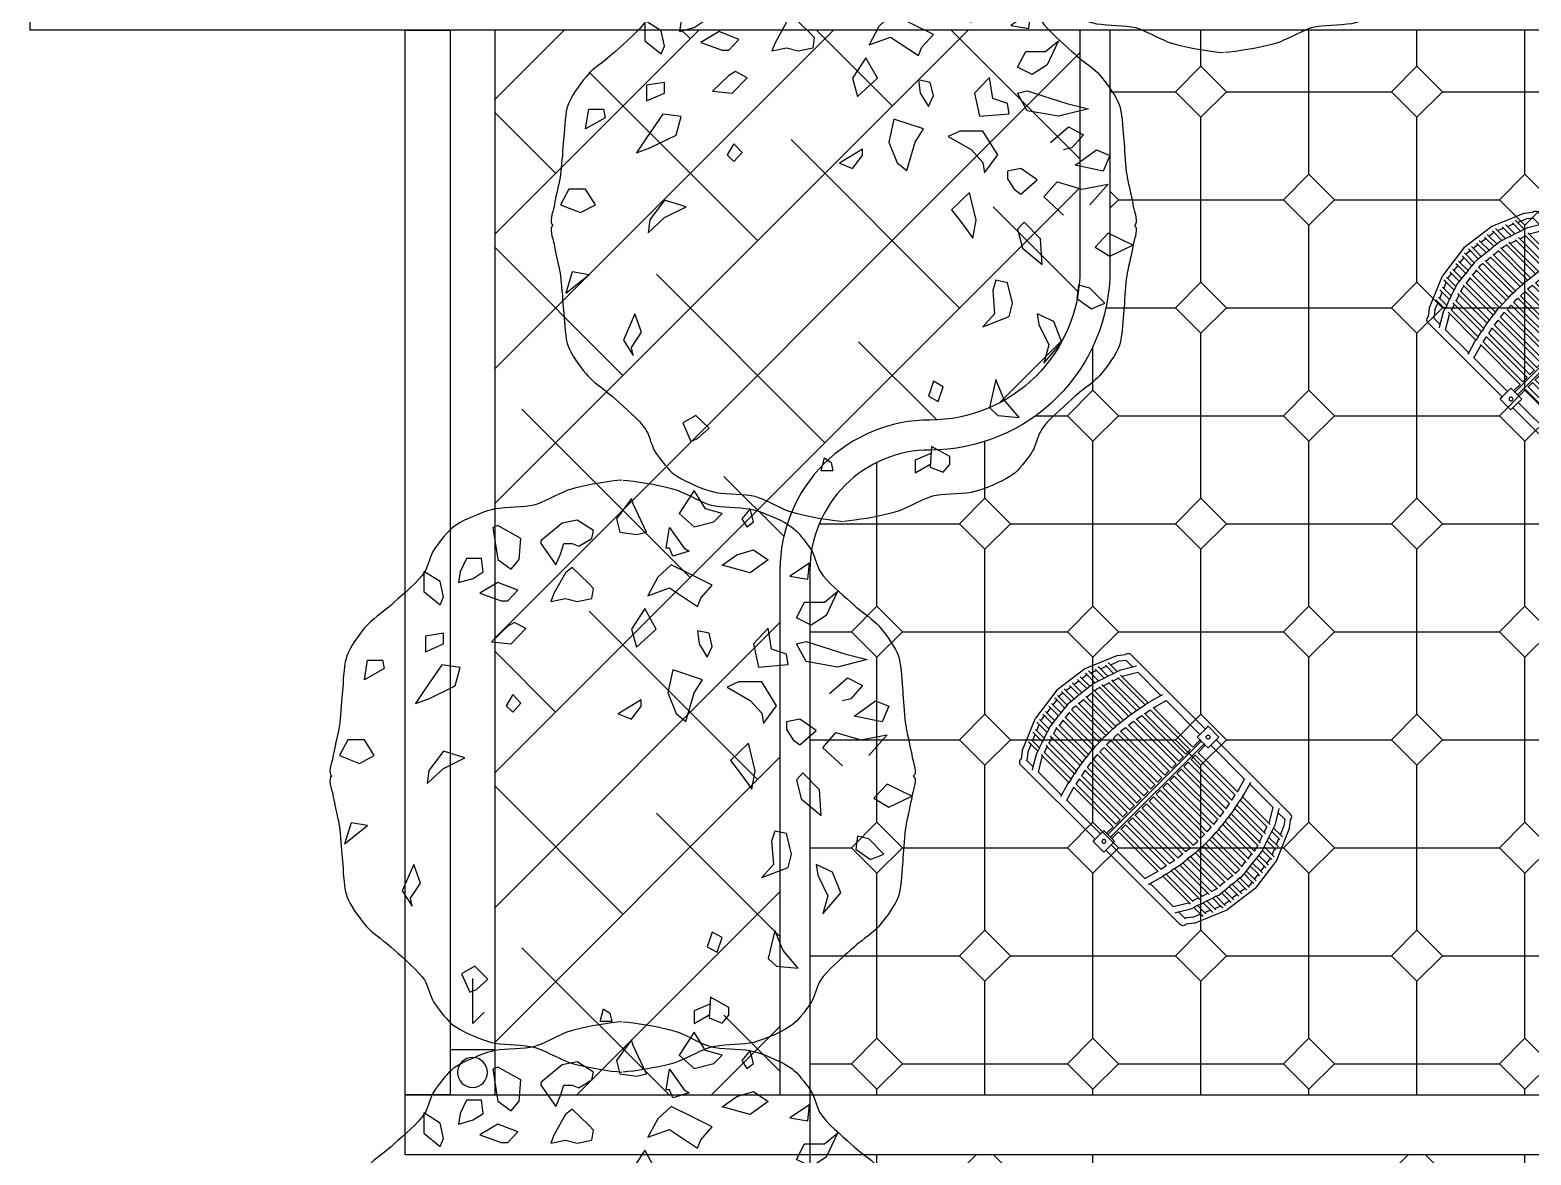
# Model space of a CAD drawing. Header units: millimetres. Extents: x -12551121 to 353735, y 112272 to 285506.
# Drawn here: x 79617 to 84621, y 141176 to 144926 of the extents above; entities that cross this region are included whole.
import ezdxf

# ---------------------------------------------------------------- set-up
doc = ezdxf.new("R2010")
doc.units = ezdxf.units.MM
doc.header["$MEASUREMENT"] = 0
for name, color, linetype in [('+AT9 - Trees', 3, 'Continuous'), ('+AT9-HATCH', 8, 'Continuous'), ('+AT9_Hardscape', 1, 'Continuous'), ('AM-LOW WALL', 2, 'Continuous'), ('AM-SCUPPERDRAIN', 2, 'Continuous'), ('SHEARWALL L9-L28', 4, 'Continuous')]:
    doc.layers.add(name, color=color, linetype=linetype)
pattern_1 = [(0, (84.85, 0), (360, 360), [550.293, -169.707]), (90, (0, 84.85), (-360, 360), [550.293, -169.707]), (45, (275.15, 360), (-360.0008, 360.0008), [120, -389.118]), (315, (275.15, 360), (360.0008, 360.0008), [120, -389.118]), (45, (360, 275.15), (-360.0008, 360.0008), [120, -389.118]), (315, (360, 444.85), (360.0008, 360.0008), [120, -389.118])]

# ---------------------------------------------------------------- blocks, each defined once
blk = doc.blocks.new('FT_1')
at = {"color": 0}
blk.add_lwpolyline([(-75, -75), (-75, 75), (75, 75), (75, -75)], close=True, dxfattribs=at)
blk.add_circle((0, 0), 50, dxfattribs=at)
blk = doc.blocks.new('T18')
at = {"color": 0, "linetype": 'Continuous'}
for points in [[(-74, 2531), (-114, 2527), (-160, 2522), (-210, 2514), (-263, 2506), (-317, 2496), (-369, 2485), (-419, 2475), (-464, 2464), (-503, 2453), (-531, 2443), (-564, 2429), (-599, 2413), (-635, 2396), (-672, 2378), (-709, 2361), (-744, 2345), (-777, 2332), (-805, 2323), (-837, 2317), (-875, 2312), (-916, 2308), (-960, 2305), (-1004, 2303), (-1048, 2300), (-1089, 2296), (-1127, 2291), (-1158, 2284), (-1189, 2275), (-1224, 2263), (-1262, 2249), (-1301, 2232), (-1341, 2215), (-1380, 2197), (-1416, 2178), (-1447, 2159), (-1474, 2141), (-1492, 2126), (-1511, 2108), (-1531, 2086), (-1552, 2062), (-1572, 2038), (-1592, 2013), (-1609, 1989), (-1625, 1967), (-1638, 1947), (-1646, 1931), (-1654, 1912), (-1662, 1890), (-1671, 1867), (-1679, 1844), (-1687, 1821), (-1695, 1800), (-1704, 1781), (-1713, 1765), (-1735, 1737), (-1762, 1706), (-1793, 1673), (-1828, 1640), (-1863, 1607), (-1899, 1574), (-1933, 1544), (-1964, 1517), (-1991, 1493), (-2009, 1477), (-2031, 1459), (-2055, 1440), (-2080, 1420), (-2106, 1400), (-2131, 1380), (-2155, 1360), (-2175, 1341), (-2192, 1324), (-2210, 1303), (-2230, 1279), (-2251, 1251), (-2272, 1221), (-2294, 1191), (-2313, 1160), (-2331, 1130), (-2345, 1102), (-2356, 1077), (-2364, 1051), (-2371, 1020), (-2376, 985), (-2380, 949), (-2384, 911), (-2387, 874), (-2389, 839), (-2392, 807), (-2394, 779), (-2397, 753), (-2399, 722), (-2402, 689), (-2404, 654), (-2407, 618), (-2410, 583), (-2413, 550), (-2416, 520), (-2419, 494), (-2423, 471), (-2428, 445), (-2434, 416), (-2441, 386), (-2448, 355), (-2455, 325), (-2461, 296), (-2466, 270), (-2470, 247), (-2473, 230), (-2478, 210), (-2484, 187), (-2490, 163), (-2495, 139), (-2498, 117), (-2497, 98), (-2492, 83), (-2482, 73), (-2492, 64), (-2497, 49), (-2498, 30), (-2495, 7), (-2490, -16), (-2484, -40), (-2478, -63), (-2473, -83), (-2470, -100), (-2466, -123), (-2461, -149), (-2455, -178), (-2448, -208), (-2441, -239), (-2434, -269), (-2428, -298), (-2423, -324), (-2419, -347), (-2416, -373), (-2413, -403), (-2410, -436), (-2407, -471), (-2404, -507), (-2402, -542), (-2399, -576), (-2397, -606), (-2394, -632), (-2392, -660), (-2389, -692), (-2387, -727), (-2384, -764), (-2380, -802), (-2376, -839), (-2371, -873), (-2364, -904), (-2356, -931), (-2345, -956), (-2331, -983), (-2313, -1013), (-2294, -1044), (-2272, -1075), (-2251, -1104), (-2230, -1132), (-2210, -1156), (-2192, -1177), (-2175, -1194), (-2155, -1213), (-2131, -1233), (-2106, -1253), (-2080, -1273), (-2055, -1293), (-2031, -1312), (-2009, -1330), (-1991, -1346), (-1964, -1370), (-1933, -1397), (-1899, -1428), (-1863, -1460), (-1828, -1493), (-1793, -1526), (-1762, -1559), (-1735, -1590), (-1713, -1618), (-1704, -1634), (-1695, -1653), (-1687, -1674), (-1679, -1697), (-1671, -1720), (-1662, -1743), (-1654, -1765), (-1646, -1784), (-1638, -1800), (-1625, -1820), (-1609, -1842), (-1592, -1866), (-1572, -1891), (-1552, -1916), (-1531, -1939), (-1511, -1961), (-1492, -1980), (-1474, -1995), (-1447, -2012), (-1416, -2031), (-1380, -2050), (-1341, -2068), (-1301, -2086), (-1262, -2102), (-1224, -2116), (-1189, -2128), (-1158, -2137), (-1127, -2144), (-1089, -2149), (-1048, -2153), (-1004, -2156), (-960, -2158), (-916, -2161), (-875, -2165), (-837, -2170), (-805, -2176), (-777, -2185), (-744, -2198), (-709, -2214), (-672, -2231), (-635, -2249), (-599, -2266), (-564, -2282), (-531, -2296), (-503, -2306), (-464, -2317), (-419, -2328), (-369, -2339), (-317, -2349), (-263, -2359), (-210, -2367), (-160, -2375), (-114, -2380), (-74, -2384)], [(-63, 2531), (-24, 2527), (23, 2522), (73, 2514), (126, 2506), (179, 2496), (232, 2485), (282, 2475), (327, 2464), (365, 2453), (394, 2443), (426, 2429), (461, 2413), (498, 2396), (535, 2378), (571, 2361), (607, 2345), (639, 2332), (668, 2323), (700, 2317), (737, 2312), (779, 2308), (822, 2305), (867, 2303), (910, 2300), (952, 2296), (989, 2291), (1021, 2284), (1051, 2275), (1086, 2263), (1124, 2249), (1164, 2232), (1204, 2215), (1242, 2197), (1278, 2178), (1310, 2159), (1336, 2141), (1354, 2126), (1374, 2108), (1394, 2086), (1415, 2062), (1435, 2038), (1454, 2013), (1472, 1989), (1487, 1967), (1500, 1947), (1509, 1931), (1517, 1912), (1525, 1890), (1533, 1867), (1541, 1844), (1550, 1821), (1558, 1800), (1567, 1781), (1576, 1765), (1597, 1737), (1624, 1706), (1656, 1673), (1690, 1640), (1726, 1607), (1761, 1574), (1795, 1544), (1826, 1517), (1853, 1493), (1871, 1477), (1893, 1459), (1917, 1440), (1943, 1420), (1969, 1400), (1994, 1380), (2017, 1360), (2038, 1341), (2055, 1324), (2073, 1303), (2092, 1279), (2114, 1251), (2135, 1221), (2156, 1191), (2176, 1160), (2193, 1130), (2208, 1102), (2219, 1077), (2227, 1051), (2233, 1020), (2238, 985), (2243, 949), (2246, 911), (2249, 874), (2252, 839), (2254, 807), (2257, 779), (2259, 753), (2262, 722), (2264, 689), (2267, 654), (2269, 618), (2272, 583), (2275, 550), (2278, 520), (2282, 494), (2286, 471), (2291, 445), (2297, 416), (2304, 386), (2311, 355), (2317, 325), (2323, 296), (2329, 270), (2332, 247), (2335, 230), (2341, 210), (2347, 187), (2353, 163), (2358, 139), (2360, 117), (2360, 98), (2355, 83), (2345, 73), (2355, 64), (2360, 49), (2360, 30), (2358, 7), (2353, -16), (2347, -40), (2341, -63), (2335, -83), (2332, -100), (2329, -123), (2323, -149), (2317, -178), (2311, -208), (2304, -239), (2297, -269), (2291, -298), (2286, -324), (2282, -347), (2278, -373), (2275, -403), (2272, -436), (2269, -471), (2267, -507), (2264, -542), (2262, -576), (2259, -606), (2257, -632), (2254, -660), (2252, -692), (2249, -727), (2246, -764), (2243, -802), (2238, -839), (2233, -873), (2227, -904), (2219, -931), (2208, -956), (2193, -983), (2176, -1013), (2156, -1044), (2135, -1075), (2114, -1104), (2092, -1132), (2073, -1156), (2055, -1177), (2038, -1194), (2017, -1213), (1994, -1233), (1969, -1253), (1943, -1273), (1917, -1293), (1893, -1312), (1871, -1330), (1853, -1346), (1826, -1370), (1795, -1397), (1761, -1428), (1726, -1460), (1690, -1493), (1656, -1526), (1624, -1559), (1597, -1590), (1576, -1618), (1567, -1634), (1558, -1653), (1550, -1674), (1541, -1697), (1533, -1720), (1525, -1743), (1517, -1765), (1509, -1784), (1500, -1800), (1487, -1820), (1472, -1842), (1454, -1866), (1435, -1891), (1415, -1916), (1394, -1939), (1374, -1961), (1354, -1980), (1336, -1995), (1310, -2012), (1278, -2031), (1242, -2050), (1204, -2068), (1164, -2086), (1124, -2102), (1086, -2116), (1051, -2128), (1021, -2137), (989, -2144), (952, -2149), (910, -2153), (867, -2156), (822, -2158), (779, -2161), (737, -2165), (700, -2170), (668, -2176), (639, -2185), (607, -2198), (571, -2214), (535, -2231), (498, -2249), (461, -2266), (426, -2282), (394, -2296), (365, -2306), (327, -2317), (282, -2328), (232, -2339), (179, -2349), (126, -2359), (73, -2367), (23, -2375), (-24, -2380), (-63, -2384)], [(1648, 760), (1799, 890), (1922, 825), (1826, 716), (1757, 699)], [(1757, 158), (1593, 309), (1703, 435), (1908, 374), (2127, 415), (1976, 244)], [(1552, -749), (1634, -920)], [(662, -1817), (525, -1875), (525, -1981), (649, -1909)]]:
    blk.add_lwpolyline(points, dxfattribs=at)
for points in [[(19, 2334), (5, 2379), (-118, 2208), (-91, 2098), (46, 2078), (129, 2098)], [(621, 2293), (525, 2444), (402, 2252), (525, 2143), (690, 2184), (758, 2252)], [(991, 2293), (922, 2208), (964, 2143), (1018, 2184)], [(-926, 1872), (-912, 2047), (-1103, 2153), (-1145, 2136), (-1103, 1872), (-994, 1790)], [(-433, 1982), (-323, 2047), (-310, 2112), (-446, 2198), (-570, 2174), (-748, 2026), (-748, 2003), (-624, 1828), (-583, 1917), (-556, 2003), (-487, 2003)], [(293, 1965), (320, 2136), (443, 1965), (484, 1941), (348, 1900), (320, 1965)], [(-1240, 1879), (-1364, 1879), (-1418, 1770), (-1432, 1681), (-1309, 1715), (-1227, 1770)], [(991, 1760), (758, 1825), (881, 1910), (1018, 1951), (1141, 1869)], [(-1719, 1606), (-1583, 1496), (-1555, 1561), (-1583, 1688), (-1719, 1773)], [(-487, 1804), (-542, 1760), (-638, 1588), (-665, 1523), (-542, 1547), (-446, 1523), (-323, 1547), (-310, 1630), (-351, 1674)], [(334, 1828), (224, 1725), (142, 1571), (320, 1636), (553, 1482), (580, 1551), (676, 1657), (498, 1746)], [(1319, 1732), (1470, 1708), (1484, 1842)], [(-1103, 1681), (-1254, 1592), (-1076, 1527), (-1021, 1527), (-939, 1616)], [(1607, 1517), (1716, 1606), (1621, 1407), (1497, 1325), (1374, 1387), (1443, 1517)], [(46, 1144), (211, 1294), (115, 1465), (5, 1294)], [(-1555, 1171), (-1555, 1260), (-1706, 1236), (-1706, 1106)], [(-1158, 1188), (-994, 1171), (-871, 1298), (-967, 1349), (-1021, 1318)], [(567, 1171), (635, 1061), (676, 1150), (649, 1260), (553, 1280)], [(1169, 1126), (1141, 1301), (1018, 1171), (1059, 979), (1306, 1000), (1292, 1085)], [(1785, 1085), (1963, 1041), (1716, 979), (1456, 1024), (1374, 1171), (1456, 1191)], [(-2212, 873), (-2185, 1037), (-2062, 1037), (-2048, 966)], [(-1569, 996), (-1706, 801), (-1788, 675), (-1678, 716), (-1459, 822), (-1418, 976)], [(306, 764), (375, 593), (457, 528), (525, 764), (594, 873), (348, 955)], [(-1035, 658), (-980, 603), (-912, 678), (-980, 750)], [(1087, 596), (1100, 510), (1210, 658), (1087, 856), (895, 856), (799, 812), (991, 702)], [(-104, 589), (5, 545), (87, 654), (87, 706)], [(2031, 699), (2141, 654), (2086, 524), (1853, 572)], [(1402, 545), (1292, 524), (1292, 459), (1347, 374), (1402, 333), (1538, 452)], [(-2349, 374), (-2418, 244), (-2253, 179), (-2130, 244), (-2212, 374)], [(-1555, 137), (-1377, 226), (-1555, 281), (-1678, 120), (-1692, 11)], [(1032, 117), (977, 346), (827, 202), (909, 96), (1005, -34)], [(1415, -116), (1579, -253), (1566, -40), (1429, 100), (1374, 42)], [(2141, -184), (2332, -92), (2127, 7), (2018, -109)], [(-2322, -314), (-2376, -489), (-2185, -338)], [(1196, -383), (1169, -468), (1183, -660), (1087, -769), (1306, -684), (1333, -574), (1292, -403)], [(1867, -533), (1990, -619), (2100, -574), (1976, -448), (1881, -424)], [(-1897, -879), (-1815, -1006), (-1829, -941), (-1747, -814), (-1802, -660)], [(1593, -1071), (1744, -896), (1675, -725), (1538, -660), (1552, -749), (1634, -920)], [(635, -1344), (717, -1389), (758, -1266), (676, -1221)], [(1265, -1375), (1196, -1207), (1141, -1440), (1210, -1505), (1388, -1522)], [(-1405, -1567), (-1336, -1721), (-1281, -1697), (-1186, -1611), (-1295, -1505)], [(-159, -1964), (-255, -1964), (-227, -1858), (-173, -1895)], [(813, -1847), (662, -1762), (649, -1933), (758, -1977), (813, -1912)]]:
    blk.add_lwpolyline(points, close=True, dxfattribs=at)
blk = doc.blocks.new('1a')
at = {"layer": '+AT9_Hardscape'}
for p, q in [((-105.6, 437.3), (-214.5, 393.1)), ((-162.2, 393), (-141.7, 401.4)), ((-141.7, 401.4), (-145.3, 405)), ((-118.2, 377.9), (-141.7, 401.4)), ((-128.9, 406.5), (-136.2, 413.8)), ((-128.9, 406.5), (-100.3, 418.2)), ((-106.2, 383.8), (-128.9, 406.5)), ((-105.6, 437.3), (-78.6, 440.5)), ((-76.8, 421), (-100.3, 418.2)), ((-78.6, 440.5), (-78.5, 440.7)), ((-78.5, 440.7), (-75.9, 442.7)), ((-77.8, 422), (-76.8, 421)), ((-55.3, 399.5), (-76.8, 421)), ((-75.9, 442.7), (-72.8, 444)), ((-72.8, 444), (-69.5, 444.4)), ((-69.5, 444.4), (-66.2, 443.9)), ((-66.2, 443.9), (-63.1, 442.6)), ((-63.1, 442.6), (-60.4, 440.6)), ((-60.4, 440.6), (187.8, 192.4)), ((-55.3, 399.5), (-41.5, 403)), ((-214.5, 393.1), (-307.7, 322)), ((-250.4, 340.8), (-234, 353.3)), ((-238.6, 357.9), (-234, 353.3)), ((-207.7, 327), (-234, 353.3)), ((-223.8, 361.1), (-229.6, 366.9)), ((-223.8, 361.1), (-207.4, 373.7)), ((-197.7, 335), (-223.8, 361.1)), ((-207.4, 373.7), (-211.5, 377.8)), ((-180.6, 346.9), (-207.4, 373.7)), ((-195.6, 379.5), (-202.3, 386.2)), ((-195.6, 379.5), (-175, 387.8)), ((-168.9, 352.7), (-195.6, 379.5)), ((-180.6, 346.9), (-168.9, 352.7)), ((-175, 387.8), (-178.5, 391.4)), ((-149.5, 362.4), (-175, 387.8)), ((-162.2, 393), (-169.2, 400)), ((-168.9, 352.7), (-149.5, 362.4)), ((-137.5, 368.3), (-162.2, 393)), ((-149.5, 362.4), (-137.5, 368.3)), ((-137.5, 368.3), (-118.2, 377.9)), ((-125.7, 356.5), (-121.4, 352.3)), ((-121.4, 352.3), (-102.2, 361.8)), ((-121.4, 352.3), (-30.5, 261.4)), ((-118.2, 377.9), (-106.2, 383.8)), ((-106.2, 383.8), (-93.9, 390)), ((-102.2, 361.8), (-103.9, 363.5)), ((-102.2, 361.8), (-13.2, 272.8)), ((-94.8, 372.4), (-90.2, 367.8)), ((-93.9, 390), (-55.3, 399.5)), ((-90.2, 367.8), (-85.5, 370.1)), ((-90.2, 367.8), (-2.4, 280)), ((-85.5, 370.1), (-37.7, 381.9)), ((-37.9, 382.1), (-37.7, 381.9)), ((-37.7, 381.9), (39.8, 304.4)), ((-307.7, 322), (-378.8, 228.8)), ((-300.2, 299.2), (-304.9, 304)), ((-300.2, 299.2), (-293.6, 307.9)), ((-293.6, 307.9), (-287, 312.9)), ((-287, 312.9), (-291.5, 317.4)), ((-259.4, 285.4), (-287, 312.9)), ((-277, 320.5), (-282.6, 326.1)), ((-277, 320.5), (-260.5, 333.1)), ((-249.7, 293.2), (-277, 320.5)), ((-260.5, 333.1), (-265.2, 337.8)), ((-260.5, 333.1), (-233.6, 306.1)), ((-250.4, 340.8), (-256, 346.4)), ((-223.7, 314.1), (-250.4, 340.8)), ((-249.7, 293.2), (-233.6, 306.1)), ((-233.6, 306.1), (-223.7, 314.1)), ((-223.7, 314.1), (-207.7, 327)), ((-208.3, 298.7), (-210.4, 300.8)), ((-208.3, 298.7), (-192.3, 311.6)), ((-207.7, 327), (-197.7, 335)), ((-197.7, 335), (-186.6, 344)), ((-194, 313.3), (-192.3, 311.6)), ((-192.3, 311.6), (-95, 214.3)), ((-186.6, 344), (-180.6, 346.9)), ((-182.3, 319.6), (-184.9, 322.2)), ((-182.3, 319.6), (-174.5, 325.9)), ((-182.3, 319.6), (-84.9, 222.1)), ((-174.5, 325.9), (-164.6, 330.8)), ((-164.6, 330.8), (-166.1, 332.4)), ((-68.6, 234.8), (-164.6, 330.8)), ((-152.8, 336.7), (-156.7, 340.5)), ((-152.8, 336.7), (-133.4, 346.3)), ((-58.7, 242.5), (-152.8, 336.7)), ((-133.4, 346.3), (-135.1, 347.9)), ((-133.4, 346.3), (-41.4, 254.2)), ((6.7, 285.9), (39.8, 304.4)), ((39.8, 304.4), (45.8, 307.7)), ((-345.4, 251.1), (-340.6, 246.3)), ((-328.1, 262.6), (-340.6, 246.3)), ((-328.1, 262.6), (-333.9, 268.4)), ((-301.4, 235.9), (-328.1, 262.6)), ((-320.4, 272.8), (-325.3, 277.7)), ((-307.8, 289.3), (-320.4, 272.8)), ((-293.5, 245.9), (-320.4, 272.8)), ((-307.8, 289.3), (-313.6, 295.1)), ((-280.5, 262), (-307.8, 289.3)), ((-272.7, 271.7), (-300.2, 299.2)), ((-293.5, 245.9), (-280.5, 262)), ((-272.7, 271.7), (-280.5, 262)), ((-272.7, 271.7), (-265.9, 280.2)), ((-265.9, 280.2), (-259.4, 285.4)), ((-259.4, 285.4), (-249.7, 293.2)), ((-257.3, 256.3), (-258.6, 257.7)), ((-257.3, 256.3), (-250.5, 264.8)), ((-157.8, 156.9), (-257.3, 256.3)), ((-250.5, 264.8), (-244, 270)), ((-244, 270), (-245.2, 271.2)), ((-144.4, 170.4), (-244, 270)), ((-236.1, 279.6), (-236.1, 279.6)), ((-234.3, 277.8), (-236.1, 279.6)), ((-234.3, 277.8), (-218.2, 290.7)), ((-135.3, 178.8), (-234.3, 277.8)), ((-218.2, 290.7), (-219.7, 292.3)), ((-218.2, 290.7), (-120.2, 192.7)), ((-110.9, 201.3), (-208.3, 298.7)), ((-56.7, 244.1), (-41.4, 254.2)), ((-41.4, 254.2), (-30.5, 261.4)), ((-30.5, 261.4), (-13.2, 272.8)), ((-13.7, 244.5), (1.6, 254.6)), ((-2.4, 280), (-13.2, 272.8)), ((-2.4, 280), (6.7, 285.9)), ((1.6, 254.6), (3.7, 256)), ((3.7, 256), (136.7, 123)), ((14.5, 263.1), (13.7, 263.9)), ((14.5, 263.1), (20.1, 266.8)), ((14.5, 263.1), (145.7, 131.9)), ((20.1, 266.8), (56.9, 287.3)), ((56.9, 287.3), (57.4, 287.6)), ((56.9, 287.3), (169.8, 174.4)), ((-423, 119.9), (-378.8, 228.8)), ((-374.6, 186.7), (-366.2, 207.3)), ((-366.2, 207.3), (-373.7, 214.8)), ((-339.6, 180.8), (-366.2, 207.3)), ((-360.9, 219.6), (-365.3, 224)), ((-360.9, 219.6), (-348.4, 236.1)), ((-333.8, 192.5), (-360.9, 219.6)), ((-348.4, 236.1), (-354.4, 242.1)), ((-322.3, 210), (-348.4, 236.1)), ((-314.3, 220), (-340.6, 246.3)), ((-333.8, 192.5), (-329.7, 200.9)), ((-329.7, 200.9), (-322.3, 210)), ((-322.3, 210), (-314.3, 220)), ((-314.3, 220), (-301.4, 235.9)), ((-293.5, 245.9), (-301.4, 235.9)), ((-300.8, 206.5), (-298.9, 204.6)), ((-298.9, 204.6), (-286, 220.6)), ((-298.9, 204.6), (-201.6, 107.2)), ((-286, 220.6), (-288.3, 222.9)), ((-286, 220.6), (-188.8, 123.3)), ((-278.1, 230.5), (-279.8, 232.2)), ((-278.1, 230.5), (-265.1, 246.6)), ((-180.2, 132.6), (-278.1, 230.5)), ((-265.1, 246.6), (-267.1, 248.6)), ((-166.2, 147.7), (-265.1, 246.6)), ((-120.2, 192.7), (-110.9, 201.3)), ((-110.9, 201.3), (-107.1, 204.8)), ((-107.1, 204.8), (-95, 214.3)), ((-95, 214.3), (-84.9, 222.1)), ((-84.9, 222.1), (-68.6, 234.8)), ((-68.6, 234.8), (-58.7, 242.5)), ((-68.2, 205.4), (-68.6, 205.8)), ((-68.2, 205.4), (-51.9, 218.1)), ((75.5, 61.8), (-68.2, 205.4)), ((-58.7, 242.5), (-56.7, 244.1)), ((-51.9, 218.1), (-51.9, 218.2)), ((-51.9, 218.1), (90, 76.3)), ((-42, 225.8), (-42.4, 226.3)), ((-42, 225.8), (-24.5, 237.4)), ((-42, 225.8), (98.8, 85.1)), ((-24.5, 237.4), (-24.4, 237.4)), ((-24.5, 237.4), (113.3, 99.6)), ((-13.7, 244.5), (-14.3, 245.1)), ((-13.7, 244.5), (122.3, 108.5)), ((187.8, 192.4), (196.8, 201.4)), ((232.7, 165.4), (196.8, 201.4)), ((-388.1, 153.4), (-392.5, 157.8)), ((-388.1, 153.4), (-379.8, 173.9)), ((-364.8, 130.1), (-388.1, 153.4)), ((-379.8, 173.9), (-387.5, 181.6)), ((-355.2, 149.4), (-379.8, 173.9)), ((-374.6, 186.7), (-378.9, 190.9)), ((-349.3, 161.4), (-374.6, 186.7)), ((-349.3, 161.4), (-355.2, 149.4)), ((-349.3, 161.4), (-339.6, 180.8)), ((-333.8, 192.5), (-339.6, 180.8)), ((-333.2, 145.3), (-323.6, 164.7)), ((-323.6, 164.7), (-328.1, 169.2)), ((-229.8, 71), (-323.6, 164.7)), ((-317.7, 176.4), (-319.7, 178.4)), ((-317.7, 176.4), (-311.6, 188.8)), ((-222.1, 80.8), (-317.7, 176.4)), ((-311.6, 188.8), (-306.9, 194.6)), ((-306.9, 194.6), (-309.7, 197.4)), ((-306.9, 194.6), (-209.4, 97.1)), ((-157.8, 156.9), (-166.2, 147.7)), ((-157.8, 156.9), (-150.5, 164.8)), ((-150.5, 164.8), (-144.4, 170.4)), ((-144.4, 170.4), (-135.3, 178.8)), ((-137.2, -159.5), (174.3, 152)), ((-135.3, 178.8), (-120.2, 192.7)), ((-133.9, 148.2), (-127.8, 153.8)), ((-127.8, 153.8), (-127.9, 153.8)), ((-127.8, 153.8), (19.8, 6.1)), ((-118.7, 162.2), (-118.8, 162.2)), ((-118.7, 162.2), (-103.6, 176.1)), ((28.6, 14.9), (-118.7, 162.2)), ((-103.6, 176.1), (-103.6, 176.2)), ((43.1, 29.4), (-103.6, 176.1)), ((-94.3, 184.7), (-94.4, 184.9)), ((-94.3, 184.7), (-91.6, 187.1)), ((-94.3, 184.7), (52.1, 38.4)), ((-91.6, 187.1), (-78.3, 197.6)), ((-78.3, 197.6), (66.5, 52.8)), ((170, 156.3), (145.7, 131.9)), ((160.8, 165.4), (169.8, 174.4)), ((170, 156.3), (160.8, 165.4)), ((169.8, 174.4), (187.8, 192.4)), ((174.3, 152), (170, 156.3)), ((183.3, 143), (174.3, 152)), ((190.5, 165.5), (190.7, 167.1)), ((190.7, 163.9), (190.5, 165.5)), ((190.7, 167.1), (191.3, 168.6)), ((191.3, 162.3), (190.7, 163.9)), ((191.3, 168.6), (192.3, 169.9)), ((192.4, 161), (191.3, 162.3)), ((192.3, 169.9), (193.6, 170.9)), ((193.7, 160), (192.4, 161)), ((193.6, 170.9), (195.1, 171.5)), ((195.2, 159.4), (193.7, 160)), ((195.1, 171.5), (196.7, 171.7)), ((196.8, 159.1), (195.2, 159.4)), ((196.7, 171.7), (198.3, 171.5)), ((198.4, 159.3), (196.8, 159.1)), ((198.3, 171.5), (199.9, 170.9)), ((200, 160), (198.4, 159.3)), ((199.9, 170.9), (201.2, 169.8)), ((201.3, 160.9), (200, 160)), ((201.2, 169.8), (202.2, 168.5)), ((202.2, 162.2), (201.3, 160.9)), ((202.2, 168.5), (202.8, 167)), ((202.9, 163.8), (202.2, 162.2)), ((202.8, 167), (203.1, 165.4)), ((203.1, 165.4), (202.9, 163.8)), ((223.7, 156.5), (205.7, 138.5)), ((232.7, 165.4), (223.7, 156.5)), ((471.9, -91.8), (223.7, 156.5)), ((-423, 119.9), (-426.3, 92.4)), ((-403.9, 114.6), (-407.1, 87.8)), ((-403.9, 114.6), (-393.3, 140.6)), ((-393.3, 140.6), (-401.3, 148.7)), ((-370.8, 118.1), (-393.3, 140.6)), ((-386, 66.7), (-375.7, 108.2)), ((-375.7, 108.2), (-370.8, 118.1)), ((-364.8, 130.1), (-370.8, 118.1)), ((-364.8, 130.1), (-355.2, 149.4)), ((-359.9, 107.3), (-354.7, 102)), ((-355.8, 99.8), (-354.7, 102)), ((-354.7, 102), (-267.1, 14.5)), ((-348.7, 114), (-351, 116.3)), ((-348.7, 114), (-339.2, 133.3)), ((-348.7, 114), (-260, 25.3)), ((-344.1, 138.2), (-339.2, 133.3)), ((-339.2, 133.3), (-248.5, 42.6)), ((-335.3, 147.4), (-333.2, 145.3)), ((-333.2, 145.3), (-241.4, 53.5)), ((-201.6, 107.2), (-209.4, 97.1)), ((-201.6, 107.2), (-190.5, 121.4)), ((-190.5, 121.4), (-188.8, 123.3)), ((-180.2, 132.6), (-188.8, 123.3)), ((-184.9, 90.5), (-172.9, 105.9)), ((-180.2, 132.6), (-166.2, 147.7)), ((-172.9, 105.9), (-172.1, 106.7)), ((-172.1, 106.7), (-172.4, 106.9)), ((-25.9, -39.6), (-172.1, 106.7)), ((-163.6, 116), (-149.6, 131.1)), ((-163.6, 116), (-163.6, 116)), ((-163.6, 116), (-16.9, -30.7)), ((-149.6, 131.1), (-149.7, 131.2)), ((-149.6, 131.1), (-2.4, -16.1)), ((-141.2, 140.2), (-141.3, 140.3)), ((-141.2, 140.2), (-133.9, 148.2)), ((-141.2, 140.2), (6.4, -7.4)), ((183.3, 143), (-128.2, -168.5)), ((114.2, 100.4), (113.3, 99.6)), ((136.7, 123), (122.3, 108.5)), ((122.4, 108.4), (122.3, 108.5)), ((136.7, 123), (137.3, 123.6)), ((137.3, 123.6), (137.3, 123.6)), ((154.3, 105.4), (139.9, 90.9)), ((145.9, 131.7), (145.7, 131.9)), ((154.3, 105.4), (154.9, 105.9)), ((154.3, 105.4), (287.3, -27.6)), ((154.9, 105.9), (154.9, 106)), ((163.3, 114.3), (163.1, 114.5)), ((187.6, 138.7), (163.3, 114.3)), ((163.3, 114.3), (294.4, -16.8)), ((187.6, 138.7), (183.3, 143)), ((196.8, 129.5), (187.6, 138.7)), ((205.7, 138.5), (196.8, 129.5)), ((205.7, 138.5), (318.6, 25.6)), ((-431.5, 85.3), (-431.9, 82)), ((-431.9, 82), (-431.5, 78.7)), ((-430.2, 88.3), (-431.5, 85.3)), ((-431.5, 78.7), (-430.2, 75.6)), ((-428.2, 91), (-430.2, 88.3)), ((-430.2, 75.6), (-428.1, 72.9)), ((-426.3, 92.4), (-428.2, 91)), ((-179.9, -175.3), (-428.1, 72.9)), ((-409.2, 89.9), (-407.1, 87.8)), ((-407.1, 87.8), (-386, 66.7)), ((-388.8, 55.3), (-386, 66.7)), ((-368.4, 49.1), (-355.8, 99.8)), ((-241.4, 53.5), (-248.5, 42.6)), ((-241.4, 53.5), (-229.8, 71)), ((-229.8, 71), (-222.1, 80.8)), ((-224.5, 36.6), (-213, 54.1)), ((-222.1, 80.8), (-209.4, 97.1)), ((-213, 54.1), (-213.7, 54.8)), ((-213, 54.1), (-72.6, -86.3)), ((-205.4, 64.1), (-205.5, 64.2)), ((-205.4, 64.1), (-192.7, 80.4)), ((-205.4, 64.1), (-63.8, -77.5)), ((-192.7, 80.4), (-193.3, 81)), ((-49.3, -63), (-192.7, 80.4)), ((-184.9, 90.5), (-184.9, 90.5)), ((-184.9, 90.5), (-40.3, -54)), ((52.1, 38.4), (66.5, 52.8)), ((66.5, 52.8), (66.7, 52.9)), ((75.5, 61.8), (90, 76.3)), ((90, 76.3), (90.5, 76.8)), ((93.1, 44.2), (107.6, 58.7)), ((113.3, 99.6), (98.8, 85.1)), ((98.8, 85), (98.8, 85.1)), ((107.6, 58.7), (108.1, 59.2)), ((249.5, -83.2), (107.6, 58.7)), ((116.4, 67.5), (116.3, 67.5)), ((130.9, 82), (116.4, 67.5)), ((116.4, 67.5), (257.2, -73.3)), ((131.8, 82.8), (130.9, 82)), ((268.7, -55.8), (130.9, 82)), ((139.9, 90.9), (139.8, 91.1)), ((139.9, 90.9), (275.8, -45)), ((-369, 49.7), (-368.4, 49.1)), ((-291.4, -27.9), (-368.4, 49.1)), ((-291.4, -27.9), (-271.6, 7.6)), ((-271.6, 7.6), (-267.1, 14.5)), ((-260, 25.3), (-267.1, 14.5)), ((-260, 25.3), (-248.5, 42.6)), ((-243.1, 8.4), (-243.2, 8.5)), ((-243.1, 8.4), (-231.7, 25.8)), ((-243.1, 8.4), (-110.5, -124.2)), ((-231.7, 25.8), (-232.6, 26.8)), ((-231.7, 25.8), (-96.1, -109.8)), ((-224.5, 36.6), (-224.5, 36.6)), ((-224.5, 36.6), (-87.1, -100.8)), ((19.8, 6.1), (6.4, -7.4)), ((19.8, 6.1), (20.2, 6.4)), ((28.5, 14.8), (28.6, 14.9)), ((28.6, 14.9), (43.1, 29.4)), ((43.1, 29.4), (43.3, 29.6)), ((46.2, -2.7), (60.7, 11.8)), ((52.1, 38.3), (52.1, 38.4)), ((60.7, 11.8), (60.9, 12)), ((207.5, -134.9), (60.7, 11.8)), ((69.7, 20.8), (84.1, 35.2)), ((69.7, 20.7), (69.7, 20.8)), ((69.7, 20.8), (216, -125.6)), ((84.1, 35.2), (84.3, 35.3)), ((84.1, 35.2), (228.9, -109.6)), ((93.1, 44.2), (236.8, -99.5)), ((298.1, -11.2), (318.6, 25.6)), ((317.3, -24.6), (335.7, 8.5)), ((318.6, 25.6), (318.9, 26.1)), ((335.7, 8.5), (339.1, 14.5)), ((413.3, -69), (335.7, 8.5)), ((-294.2, -32.8), (-291.4, -27.9)), ((-274.5, -45.2), (-274.3, -45)), ((-274.3, -45), (-252.5, -5.8)), ((-161.9, -157.3), (-274.3, -45)), ((-252.5, -5.8), (-250.3, -2.4)), ((-250.3, -2.4), (-251.5, -1.2)), ((-250.3, -2.4), (-119.5, -133.2)), ((-25.9, -39.6), (-40.3, -54)), ((-17.1, -30.8), (-16.9, -30.7)), ((-16.9, -30.7), (-2.4, -16.1)), ((-2.4, -16.1), (-2.4, -16.1)), ((0.5, -48.4), (0.7, -48.3)), ((0.7, -48.3), (15.2, -33.7)), ((0.7, -48.3), (147.3, -194.9)), ((6.1, -7.6), (6.4, -7.4)), ((15.2, -33.7), (15.2, -33.7)), ((162.4, -181), (15.2, -33.7)), ((23.7, -25.2), (24, -25)), ((37.4, -11.5), (24, -25)), ((24, -25), (171.6, -172.6)), ((37.4, -11.5), (37.8, -11.2)), ((185.1, -159.2), (37.4, -11.5)), ((46.2, -2.8), (46.2, -2.7)), ((46.2, -2.7), (193.5, -150)), ((275.8, -45), (285.9, -29.7)), ((276.5, -45.6), (275.8, -45)), ((285.9, -29.7), (287.3, -27.6)), ((292.7, -61.9), (304.2, -44.5)), ((294.4, -16.8), (298.1, -11.2)), ((295.2, -17.6), (294.4, -16.8)), ((311.3, -33.7), (304.2, -44.5)), ((393.1, -133.5), (304.2, -44.5)), ((311.3, -33.7), (317.3, -24.6)), ((311.3, -33.7), (399.1, -121.5)), ((-72.6, -86.3), (-87.1, -100.8)), ((-72.4, -86.5), (-72.6, -86.3)), ((-64.2, -77.9), (-63.8, -77.5)), ((-49.3, -63), (-63.8, -77.5)), ((-49.2, -63.1), (-49.3, -63)), ((-46.6, -95.5), (-46.2, -95.1)), ((-31.7, -80.6), (-46.2, -95.1)), ((-46.2, -95.1), (95.5, -236.8)), ((-40.4, -54.2), (-40.3, -54)), ((-31.7, -80.6), (-31.7, -80.6)), ((111.8, -224.1), (-31.7, -80.6)), ((-22.8, -71.8), (-22.7, -71.6)), ((-22.7, -71.6), (-8.3, -57.2)), ((121.8, -216.2), (-22.7, -71.6)), ((138, -203.5), (-8.3, -57.2)), ((236.8, -99.5), (249.5, -83.2)), ((237.2, -99.9), (236.8, -99.5)), ((249.5, -83.2), (249.5, -83.2)), ((253.5, -116.2), (266.2, -99.9)), ((257.2, -73.3), (268.7, -55.8)), ((257.6, -73.7), (257.2, -73.3)), ((266.2, -99.9), (273.9, -90)), ((266.2, -99.9), (362.2, -195.9)), ((268.7, -55.8), (268.7, -55.8)), ((273.9, -90), (275.5, -88)), ((273.9, -90), (368, -184.1)), ((275.5, -88), (285.6, -72.7)), ((285.6, -72.7), (292.7, -61.9)), ((377.6, -164.8), (285.6, -72.7)), ((383.6, -152.8), (292.7, -61.9)), ((401.4, -116.9), (413.3, -69)), ((413.3, -69), (413.4, -69.2)), ((421.3, -125.2), (430.9, -86.6)), ((430.9, -86.6), (434.3, -72.8)), ((430.9, -86.6), (452.4, -108.1)), ((474, -94.4), (471.9, -91.8)), ((475.3, -97.5), (474, -94.4)), ((475.7, -100.8), (475.3, -97.5)), ((-161.9, -157.3), (-150.6, -146)), ((-150.6, -146), (-141.5, -155.2)), ((-141.5, -155.2), (-119.5, -133.2)), ((-119.2, -133.5), (-119.5, -133.2)), ((-119.2, -133.5), (-119.1, -133.5)), ((-110.8, -124.6), (-110.5, -124.2)), ((-96.1, -109.8), (-110.5, -124.2)), ((-95.8, -110), (-96.1, -109.8)), ((-93.2, -142.2), (-92.9, -141.8)), ((-78.5, -127.4), (-92.9, -141.8)), ((-92.9, -141.8), (39.7, -274.4)), ((-87.6, -101.3), (-87.1, -100.8)), ((-78.5, -127.4), (-78.7, -127.2)), ((57.1, -263), (-78.5, -127.4)), ((-70, -118.9), (-69.5, -118.4)), ((-69.5, -118.4), (-55, -103.9)), ((-69.5, -118.4), (67.9, -255.8)), ((-55, -103.9), (-55.1, -103.7)), ((85.4, -244.3), (-55, -103.9)), ((193.5, -150), (207.5, -134.9)), ((193.6, -150.1), (193.5, -150)), ((207.5, -135), (207.5, -134.9)), ((216, -125.6), (218.5, -122.9)), ((216.2, -125.8), (216, -125.6)), ((218.5, -122.9), (228.9, -109.6)), ((224.1, -151.5), (232.6, -142.2)), ((232.6, -142.2), (236.1, -138.4)), ((232.6, -142.2), (330, -239.6)), ((236.1, -138.4), (245.6, -126.3)), ((245.6, -126.3), (253.5, -116.2)), ((245.6, -126.3), (342.9, -223.6)), ((253.5, -116.2), (350.9, -213.7)), ((383.6, -152.8), (393.1, -133.5)), ((394.9, -135.2), (393.1, -133.5)), ((399.1, -121.5), (401.4, -116.9)), ((403.7, -126.1), (399.1, -121.5)), ((399.7, -168.8), (409.2, -149.6)), ((409.2, -149.6), (415.2, -137.6)), ((409.2, -149.6), (432.7, -173)), ((415.2, -137.6), (421.3, -125.2)), ((415.2, -137.6), (437.9, -160.3)), ((468.6, -136.9), (424.4, -245.8)), ((437.9, -160.3), (449.5, -131.6)), ((452.4, -108.1), (449.5, -131.6)), ((452.4, -108.1), (453.3, -109.1)), ((468.6, -136.9), (471.9, -109.9)), ((471.9, -109.9), (472, -109.8)), ((472, -109.8), (474, -107.2)), ((474, -107.2), (475.3, -104.1)), ((475.3, -104.1), (475.7, -100.8)), ((-186.6, -182), (-179.9, -175.3)), ((-150.6, -217.9), (-186.6, -182)), ((-179.9, -175.3), (-161.9, -157.3)), ((-156.8, -180.3), (-157, -182)), ((-157, -182), (-156.8, -183.6)), ((-156.1, -178.8), (-156.8, -180.3)), ((-156.8, -183.6), (-156.1, -185.1)), ((-155.1, -177.5), (-156.1, -178.8)), ((-156.1, -185.1), (-155.1, -186.5)), ((-153.8, -176.5), (-155.1, -177.5)), ((-155.1, -186.5), (-153.8, -187.5)), ((-152.3, -175.8), (-153.8, -176.5)), ((-153.8, -187.5), (-152.3, -188.1)), ((-150.6, -175.6), (-152.3, -175.8)), ((-152.3, -188.1), (-150.6, -188.3)), ((-149, -175.8), (-150.6, -175.6)), ((-150.6, -188.3), (-149, -188.1)), ((-147.5, -176.5), (-149, -175.8)), ((-149, -188.1), (-147.5, -187.5)), ((-146.1, -177.5), (-147.5, -176.5)), ((-147.5, -187.5), (-146.1, -186.5)), ((-145.1, -178.8), (-146.1, -177.5)), ((-146.1, -186.5), (-145.1, -185.1)), ((-144.5, -180.3), (-145.1, -178.8)), ((-145.1, -185.1), (-144.5, -183.6)), ((-144.3, -182), (-144.5, -180.3)), ((-144.5, -183.6), (-144.3, -182)), ((-126, -193.3), (-144, -211.2)), ((-141.5, -155.2), (-137.2, -159.5)), ((-137.2, -159.5), (-128.2, -168.5)), ((-128.2, -168.5), (-123.9, -172.8)), ((-114.7, -182), (-126, -193.3)), ((-126, -193.3), (-13.6, -305.7)), ((-123.9, -172.8), (-101.9, -150.8)), ((-123.9, -172.8), (-114.7, -182)), ((-102.2, -150.5), (-102.2, -150.5)), ((-101.9, -150.8), (-102.2, -150.5)), ((-101.9, -150.8), (28.9, -281.6)), ((147.3, -194.9), (162.4, -181)), ((147.4, -195), (147.3, -194.9)), ((162.5, -181), (162.4, -181)), ((163.9, -211.5), (179.1, -197.6)), ((171.6, -172.6), (179.5, -165.2)), ((171.6, -172.6), (171.6, -172.6)), ((188.2, -189.2), (179.1, -197.6)), ((179.1, -197.6), (277.9, -296.4)), ((179.5, -165.2), (185.1, -159.2)), ((185.1, -159.2), (185.1, -159.2)), ((188.2, -189.2), (196.1, -181.8)), ((188.2, -189.2), (287.6, -288.6)), ((196.1, -181.8), (201.7, -175.8)), ((201.7, -175.8), (210.1, -166.7)), ((201.7, -175.8), (301.3, -275.4)), ((210.1, -166.7), (224.1, -151.5)), ((210.1, -166.7), (309.1, -265.6)), ((224.1, -151.5), (322.1, -249.5)), ((357.2, -205.8), (362.2, -195.9)), ((363.7, -197.4), (362.2, -195.9)), ((368, -184.1), (377.6, -164.8)), ((371.8, -188), (368, -184.1)), ((379.3, -166.4), (377.6, -164.8)), ((387.9, -157.1), (383.6, -152.8)), ((384.1, -200.2), (393.7, -180.8)), ((393.7, -180.8), (399.7, -168.8)), ((393.7, -180.8), (419.2, -206.3)), ((399.7, -168.8), (424.4, -193.5)), ((424.4, -193.5), (432.7, -173)), ((431.3, -200.5), (424.4, -193.5)), ((436.3, -176.7), (432.7, -173)), ((445.1, -167.5), (437.9, -160.3)), ((-144, -211.2), (-150.6, -217.9)), ((104.3, -459.5), (-144, -211.2)), ((67.9, -255.8), (85.4, -244.3)), ((86.1, -245), (85.4, -244.3)), ((95.5, -236.8), (111.8, -224.1)), ((95.5, -236.8), (95.5, -236.8)), ((112.3, -224.6), (111.8, -224.1)), ((112.1, -253.5), (128.5, -240.8)), ((121.8, -216.2), (137.2, -204.2)), ((121.8, -216.2), (121.9, -216.2)), ((138.5, -232.9), (128.5, -240.8)), ((225.9, -338.2), (128.5, -240.8)), ((137.2, -204.2), (138, -203.5)), ((138.2, -203.7), (138, -203.5)), ((138.5, -232.9), (152.7, -221.8)), ((235.9, -330.2), (138.5, -232.9)), ((152.7, -221.8), (154.6, -220.1)), ((163.9, -211.5), (154.6, -220.1)), ((154.6, -220.1), (251.9, -317.4)), ((163.9, -211.5), (261.8, -309.4)), ((309.1, -265.6), (322.1, -249.5)), ((323.6, -251.1), (322.1, -249.5)), ((330, -239.6), (342.9, -223.6)), ((332.2, -241.7), (330, -239.6)), ((342.9, -223.6), (344.7, -225.4)), ((345.4, -255), (358.3, -239)), ((350.9, -213.7), (357.2, -205.8)), ((353.5, -216.3), (350.9, -213.7)), ((424.4, -245.8), (353.3, -339)), ((358.3, -239), (366.3, -229.1)), ((358.3, -239), (384.7, -265.4)), ((366.3, -229.1), (375.3, -217.9)), ((366.3, -229.1), (392.4, -255.2)), ((375.3, -217.9), (378.2, -212)), ((378.2, -212), (384.1, -200.2)), ((378.2, -212), (405, -238.7)), ((384.1, -200.2), (410.8, -227)), ((392.4, -255.2), (405, -238.7)), ((409.1, -242.8), (405, -238.7)), ((410.8, -227), (419.2, -206.3)), ((417.5, -233.6), (410.8, -227)), ((422.7, -209.9), (419.2, -206.3)), ((-13.6, -305.7), (25.5, -283.8)), ((25.5, -283.8), (28.9, -281.6)), ((30.2, -282.8), (28.9, -281.6)), ((38.9, -303), (45.8, -298.4)), ((39.7, -274.4), (57.1, -263)), ((39.8, -274.5), (39.7, -274.4)), ((56.6, -291.3), (45.8, -298.4)), ((133.4, -386), (45.8, -298.4)), ((56.6, -291.3), (74, -279.8)), ((56.6, -291.3), (145.4, -380.1)), ((58.1, -264), (57.1, -263)), ((68, -255.9), (67.9, -255.8)), ((84.8, -272.7), (74, -279.8)), ((164.6, -370.5), (74, -279.8)), ((84.8, -272.7), (102.3, -261.2)), ((84.8, -272.7), (176.6, -364.5)), ((102.3, -261.2), (112.1, -253.5)), ((102.3, -261.2), (196, -354.9)), ((112.1, -253.5), (207.8, -349.1)), ((261.8, -309.4), (277.9, -296.4)), ((279.9, -298.4), (277.9, -296.4)), ((287.6, -288.6), (296.1, -281.8)), ((289, -290), (287.6, -288.6)), ((296.1, -281.8), (301.3, -275.4)), ((302.5, -276.6), (301.3, -275.4)), ((303, -304), (311.5, -297.2)), ((310.9, -267.4), (309.1, -265.6)), ((310.9, -267.5), (310.9, -267.4)), ((311.5, -297.2), (316.7, -290.7)), ((316.7, -290.7), (324.5, -281)), ((316.7, -290.7), (344.2, -318.3)), ((324.5, -281), (337.5, -264.9)), ((324.5, -281), (351.8, -308.4)), ((337.5, -264.9), (345.4, -255)), ((337.5, -264.9), (364.4, -291.9)), ((345.4, -255), (372.2, -281.7)), ((351.8, -308.4), (364.4, -291.9)), ((369.1, -296.5), (364.4, -291.9)), ((372.2, -281.7), (384.7, -265.4)), ((377.7, -287.3), (372.2, -281.7)), ((384.7, -265.4), (389.3, -270)), ((398.2, -260.9), (392.4, -255.2)), ((-13.9, -305.8), (-13.6, -305.7)), ((-1.5, -325.5), (3.5, -322.7)), ((3.5, -322.7), (38.9, -303)), ((80.4, -399.7), (3.5, -322.7)), ((207.8, -349.1), (220.1, -342.9)), ((209.7, -351), (207.8, -349.1)), ((220.1, -342.9), (225.9, -338.2)), ((228.7, -341), (225.9, -338.2)), ((235.9, -330.2), (251.9, -317.4)), ((235.9, -330.2), (237.8, -332.1)), ((241.3, -353.6), (251.3, -345.6)), ((251.3, -345.6), (267.3, -332.8)), ((251.3, -345.6), (277.6, -371.9)), ((254.2, -319.7), (251.9, -317.4)), ((353.3, -339), (260.1, -410.1)), ((263.5, -311.1), (261.8, -309.4)), ((277.2, -324.8), (267.3, -332.8)), ((267.3, -332.8), (294, -359.4)), ((277.2, -324.8), (293.3, -311.8)), ((277.2, -324.8), (304.1, -351.7)), ((303, -304), (293.3, -311.8)), ((293.3, -311.8), (320.6, -339.1)), ((303, -304), (330.5, -331.5)), ((320.6, -339.1), (304.1, -351.7)), ((326.4, -344.9), (320.6, -339.1)), ((330.5, -331.5), (339.2, -324.9)), ((335.3, -336.3), (330.5, -331.5)), ((339.2, -324.9), (344.2, -318.3)), ((348.8, -322.8), (344.2, -318.3)), ((357.4, -314), (351.8, -308.4)), ((80.4, -399.7), (131.1, -387.1)), ((80.4, -399.7), (81, -400.3)), ((131.1, -387.1), (133.4, -386)), ((138.6, -391.3), (133.4, -386)), ((145.4, -380.1), (164.6, -370.5)), ((147.6, -382.3), (145.4, -380.1)), ((161.4, -396.1), (149.4, -402.1)), ((161.4, -396.1), (180.7, -386.6)), ((161.4, -396.1), (184.7, -419.4)), ((169.6, -375.4), (164.6, -370.5)), ((176.6, -364.5), (196, -354.9)), ((178.7, -366.7), (176.6, -364.5)), ((192.7, -380.6), (180.7, -386.6)), ((180.7, -386.6), (205.2, -411.1)), ((192.7, -380.6), (212.1, -371)), ((192.7, -380.6), (218, -405.9)), ((200.5, -359.4), (196, -354.9)), ((223.8, -365.1), (212.1, -371)), ((212.1, -371), (238.7, -397.6)), ((218, -405.9), (238.7, -397.6)), ((223.8, -365.1), (232.2, -361)), ((223.8, -365.1), (250.9, -392.3)), ((232.2, -361), (241.3, -353.6)), ((246.1, -405), (238.7, -397.6)), ((241.3, -353.6), (267.4, -379.7)), ((250.9, -392.3), (267.4, -379.7)), ((255.3, -396.6), (250.9, -392.3)), ((273.4, -385.7), (267.4, -379.7)), ((294, -359.4), (277.6, -371.9)), ((277.6, -371.9), (282.4, -376.8)), ((299.8, -365.2), (294, -359.4)), ((309, -356.6), (304.1, -351.7)), ((86.7, -420.1), (98, -417.3)), ((98, -417.3), (139.5, -407)), ((98, -417.3), (119.2, -438.5)), ((145.9, -435.2), (119.2, -438.5)), ((119.2, -438.5), (121.3, -440.6)), ((139.5, -407), (149.4, -402.1)), ((145.9, -435.2), (172, -424.6)), ((149.4, -402.1), (172, -424.6)), ((151.2, -454.3), (260.1, -410.1)), ((180, -432.7), (172, -424.6)), ((184.7, -419.4), (205.2, -411.1)), ((189.1, -423.8), (184.7, -419.4)), ((213, -418.8), (205.2, -411.1)), ((222.3, -410.2), (218, -405.9)), ((106.9, -461.5), (104.3, -459.5)), ((110, -462.8), (106.9, -461.5)), ((113.3, -463.2), (110, -462.8)), ((116.6, -462.8), (113.3, -463.2)), ((119.7, -461.6), (116.6, -462.8)), ((122.3, -459.5), (119.7, -461.6)), ((123.7, -457.6), (122.3, -459.5)), ((151.2, -454.3), (123.7, -457.6))]:
    blk.add_line(p, q, dxfattribs=at)

msp = doc.modelspace()

# ---------------------------------------------------------------- hatches: boundary and pattern name
at = {"layer": '+AT9-HATCH'}
h = msp.add_hatch(dxfattribs=at)
h.set_pattern_fill('ANSI38', color=62, scale=100)
h.set_pattern_definition([(45, (4874355.9, 2835157.78), (-224.506403, 224.506403), []), (135, (4874355.9, 2835157.78), (-673.519209, 224.506403), [793.75, -476.25])])
h.paths.add_polyline_path([(81167.2, 141376.5), (82117.2, 141376.5), (82117.2, 143126.5, -0.414214), (82617.2, 143626.5), (82617.2, 143626.5, 0.414214), (83117.2, 144126.5), (83117.2, 144926.5), (81167.2, 144926.5), (81167.2, 141526.5), (81167.2, 141376.5)], is_closed=False)
at = {"layer": '+AT9_Hardscape'}
h = msp.add_hatch(dxfattribs=at)
h.set_pattern_fill('CTYSQMK2', color=8, scale=30)
h.set_pattern_definition(pattern_1)
h.paths.add_polyline_path([(95542.2, 135625.8), (95542.2, 133951.5), (99592.2, 133951.5), (99592.2, 135625.8)])
h.paths.add_polyline_path([(95442.2, 135626.5), (92492.2, 135626.5), (92492.2, 133951.5), (95442.2, 133951.5)])
h.paths.add_polyline_path([(86667.2, 154126.5), (89017.2, 154126.5), (89017.2, 156901.5), (89017.2, 158901.5), (89017.2, 160726.5), (83108.8, 160726.5, -0.368016), (82116.6, 159549.5, 0.400968), (81233.3, 158097.9, -0.502579), (81552.6, 157651.5), (82417.2, 157651.5), (82417.2, 157451.5), (81521.7, 157451.5, -0.260582), (81293.2, 156298.1, 0.568011), (81532.8, 155502.1, -0.431088), (82539.1, 154126.6), (84517.2, 154126.6), (84517.2, 154126.5), (85117.2, 154126.5), (86517.2, 154126.5), (86667.2, 154126.5)], is_closed=False)
h.paths.add_polyline_path([(81233.3, 158097.9, 0.100153), (81430.3, 157651.6), (81552.6, 157651.6, 0.502444), (81233.3, 158097.9)])
h.paths.add_polyline_path([(85238.3, 155441.1, -0.820638), (82804.8, 157160.3, 0.270102), (82860.7, 157858, -0.715586), (84551, 159394.8, 0.266542), (85807, 159525.6, -0.740066), (87167.1, 158124.3, 0.290314), (87254.2, 157054.8, -0.735985), (85608, 155514.1, 0.328819)], flags=16)
h.paths.add_polyline_path([(84920.4, 155759.8, -0.803232), (83202.8, 156946.4, 0.255579), (83271, 158043.2, -0.720238), (84347.4, 158993, 0.263731), (86036.3, 159136.8, -0.72447), (86771.4, 158338.6, 0.281381), (86863.5, 156827.1, -0.723695), (85820.3, 155911.1, 0.329551)], flags=0)
h.paths.add_polyline_path([(83417.2, 157651.5), (86517.2, 157651.5), (86517.2, 157451.5), (83417.2, 157451.5), (83417.2, 157651.5)], is_closed=False, flags=0)
h = msp.add_hatch(dxfattribs=at)
h.set_pattern_fill('CTYSQMK2', color=8, scale=30)
h.set_pattern_definition(pattern_1)
h.paths.add_polyline_path([(81567.2, 137626.5), (81976.4, 137626.5), (81976.4, 139526.5, -0.414214), (82076.4, 139626.5), (82378.4, 139626.5, -0.227842), (82456.5, 139589), (82771.7, 139195, -0.170299), (82826.4, 139038.8), (82826.4, 137626.5), (81167.2, 137626.5), (81017.2, 137626.5), (80867.2, 137626.5), (79617.2, 137626.5), (87276.4, 137626.6), (87276.4, 139526.4, -0.414214), (87376.4, 139626.4), (87678.4, 139626.4, -0.227842), (87756.5, 139588.8), (88071.7, 139194.8, -0.170299), (88126.4, 139038.7), (88126.4, 137626.5), (89017.2, 137626.6), (89017.2, 139526.6), (89017.2, 142126.6), (89017.2, 144926.6), (83217.2, 144926.5), (83217.2, 144126.5, -0.414214), (82617.2, 143526.5, 0.414214), (82217.2, 143126.5), (82217.2, 141376.5), (87167.2, 141376.5), (87167.2, 141176.5), (82217.2, 141176.5), (82217.2, 140676.5, -0.414214), (81867.2, 140326.5), (81717.2, 140326.5, 0.414214), (81567.2, 140176.5)])
h.paths.add_polyline_path([(84626.4, 137626.5), (84626.4, 139038.8, -0.170299), (84681.2, 139195), (84996.4, 139589, -0.227842), (85074.5, 139626.5), (85376.4, 139626.5, -0.414214), (85476.4, 139526.5), (85476.4, 137626.5), (87276.4, 137626.5), (84626.4, 137626.5)], is_closed=False)
h.paths.add_polyline_path([(84626.4, 137626.5), (87276.4, 137626.5), (85476.4, 137626.5), (84626.4, 137626.5)], is_closed=False)
h.paths.add_polyline_path([(81976.4, 137626.6), (82826.4, 137626.5), (82826.4, 139038.8, 0.170299), (82771.7, 139195), (82456.5, 139589, 0.227842), (82378.4, 139626.5), (82076.4, 139626.5, 0.414214), (81976.4, 139526.5), (81976.4, 137626.5)], is_closed=False)
h.paths.add_polyline_path([(86076.4, 141176.5), (84081.8, 141176.5), (84081.8, 139276.5, -0.414214), (83981.8, 139176.5), (83679.9, 139176.5, -0.227842), (83601.8, 139214), (83286.6, 139608, -0.170299), (83231.8, 139764.2), (83231.8, 141176.5), (82217.2, 141176.5), (86076.4, 141176.5)], is_closed=False, flags=16)
h.paths.add_polyline_path([(86926.4, 141176.5), (86926.4, 139764.2, -0.170299), (86871.7, 139608), (86556.5, 139214, -0.227842), (86478.4, 139176.5), (86176.4, 139176.5, -0.414214), (86076.4, 139276.5), (86076.4, 141176.5)], flags=16)
h.paths.add_polyline_path([(87276.4, 137626.6), (88126.4, 137626.6), (88126.4, 139038.7, 0.170299), (88071.7, 139194.8), (87756.5, 139588.8, 0.227842), (87678.4, 139626.4), (87376.4, 139626.4, 0.414214), (87276.4, 139526.4)], flags=16)
h.paths.add_polyline_path([(86926.4, 141176.5), (86076.4, 141176.5), (86076.4, 139276.5, 0.414214), (86176.4, 139176.5), (86478.4, 139176.5, 0.227842), (86556.5, 139214), (86871.7, 139608, 0.170299), (86926.4, 139764.2)], flags=16)
h.paths.add_polyline_path([(84626.4, 137626.6), (85476.4, 137626.5), (85476.4, 139526.5, 0.414214), (85376.4, 139626.5), (85074.5, 139626.5, 0.227842), (84996.4, 139589), (84681.2, 139195, 0.170299), (84626.4, 139038.8), (84626.4, 137626.5)], is_closed=False, flags=16)
h.paths.add_polyline_path([(84081.8, 141176.5), (83231.8, 141176.5), (83231.8, 139764.2, 0.170299), (83286.6, 139608), (83601.8, 139214, 0.227842), (83679.9, 139176.5), (83981.8, 139176.5, 0.414214), (84081.8, 139276.5)], flags=0)
h.paths.add_polyline_path([(84081.8, 141176.5), (83231.8, 141176.5), (83231.8, 139764.2, 0.170299), (83286.6, 139608), (83601.8, 139214, 0.227842), (83679.9, 139176.5), (83981.8, 139176.5, 0.414214), (84081.8, 139276.5)], flags=0)

# ---------------------------------------------------------------- linework, layer by layer
for points in [[(83117.2, 144926.5), (83117.2, 144126.5, -0.414214), (82617.2, 143626.5), (82617.2, 143626.5, 0.414214), (82117.2, 143126.5), (82117.2, 141376.5)], [(83217.2, 144926.6), (83217.2, 144126.5, -0.414214), (82617.2, 143526.5, 0.414214), (82217.2, 143126.5), (82217.2, 141176.6)], [(82217.2, 141176.6), (82217.2, 140676.5, -0.414214), (81867.2, 140326.5), (81717.2, 140326.5, 0.414214), (81567.2, 140176.5), (81567.2, 137626.5)]]:
    msp.add_lwpolyline(points, format="xyb", dxfattribs=at)
at = {"layer": 'AM-LOW WALL'}
msp.add_lwpolyline([(80867.2, 144926.5), (81017.2, 144926.5), (81017.2, 141376.5), (80867.2, 141376.5)], close=True, dxfattribs=at)
at = {"layer": 'AM-LOW WALL', "elevation": 0}
msp.add_lwpolyline([(80867.2, 144926.5), (81017.2, 144926.5), (81017.2, 141376.5), (80867.2, 141376.5)], close=True, dxfattribs=at)
at = {"layer": 'AM-SCUPPERDRAIN', "color": 9}
for points in [[(81167.2, 141526.5), (81167.2, 144926.5)], [(81131.2, 141652.2), (81093.7, 141614.7), (81093.7, 141764.7)]]:
    msp.add_lwpolyline(points, dxfattribs=at)
at = {"layer": 'AM-SCUPPERDRAIN', "color": 9, "elevation": 0}
for points in [[(81167.2, 141376.5), (81167.2, 144926.5)], [(81131.2, 141652.1), (81093.7, 141614.6), (81093.7, 141764.6)]]:
    msp.add_lwpolyline(points, dxfattribs=at)
at = {"layer": 'SHEARWALL L9-L28', "color": 1}
for p, q in [((79617.1, 144926.5, 0), (79617.1, 145126.5, 0)), ((79617.1, 144926.5), (79617.1, 145126.5)), ((89017.2, 144926.5, 0), (79617.1, 144926.5, 0)), ((89017.2, 144926.5), (79617.1, 144926.5))]:
    msp.add_line(p, q, dxfattribs=at)
at = {"layer": 'SHEARWALL L9-L28', "color": 1, "elevation": 0}
for points in [[(87167.2, 141176.6), (80867.2, 141176.6), (80867.2, 141376.6), (87167.2, 141376.6)], [(87167.2, 141176.6), (80867.2, 141176.6), (80867.2, 141376.6), (87167.2, 141376.6)], [(87167.2, 141176.6), (80867.2, 141176.6), (80867.2, 141376.6), (87167.2, 141376.6)], [(87167.2, 141176.6), (80867.2, 141176.6), (80867.2, 141376.6), (87167.2, 141376.6)], [(87167.2, 141176.6), (80867.2, 141176.6), (80867.2, 141376.6), (87167.2, 141376.6)], [(87167.2, 141176.6), (80867.2, 141176.6), (80867.2, 141376.6), (87167.2, 141376.6)], [(87167.2, 141176.6), (80867.2, 141176.6), (80867.2, 141376.6), (87167.2, 141376.6)], [(87167.2, 141176.5), (80867.2, 141176.5), (80867.2, 141376.5), (87167.2, 141376.5)], [(87167.2, 141176.5), (80867.2, 141176.5), (80867.2, 141376.5), (87167.2, 141376.5)], [(87167.2, 141176.5), (80867.2, 141176.5), (80867.2, 141376.5), (87167.2, 141376.5)], [(87167.2, 141176.5), (80867.2, 141176.5), (80867.2, 141376.5), (87167.2, 141376.5)], [(87167.2, 141176.5), (80867.2, 141176.5), (80867.2, 141376.5), (87167.2, 141376.5)], [(87167.2, 141176.5), (80867.2, 141176.5), (80867.2, 141376.5), (87167.2, 141376.5)]]:
    msp.add_lwpolyline(points, dxfattribs=at)
at = {"layer": 'SHEARWALL L9-L28', "color": 1}
msp.add_lwpolyline([(87167.2, 141176.5), (80867.2, 141176.5), (80867.2, 141376.5), (87167.2, 141376.5)], dxfattribs=at)

# ---------------------------------------------------------------- block references
at = {"layer": '+AT9 - Trees', "xscale": 0.4015627454111704, "yscale": 0.4015627454111704, "zscale": 0.4015627454111704}
for p in [(83625, 145808.5), (82357, 144246), (81620, 142410), (81620, 140604.5)]:
    msp.add_blockref('T18', p, dxfattribs=at)
at = {"layer": '+AT9_Hardscape'}
for p in [(84704.5, 143878.5), (83347.5, 142404)]:
    msp.add_blockref('1a', p, dxfattribs=at)
at = {"layer": 'AM-SCUPPERDRAIN', "color": 9, "xscale": -1, "rotation": 270.0000012802619}
for p in [(81092.2, 141451.5), (81092.2, 141451.5, 0)]:
    msp.add_blockref('FT_1', p, dxfattribs=at)

doc.saveas('drawing.dxf')
